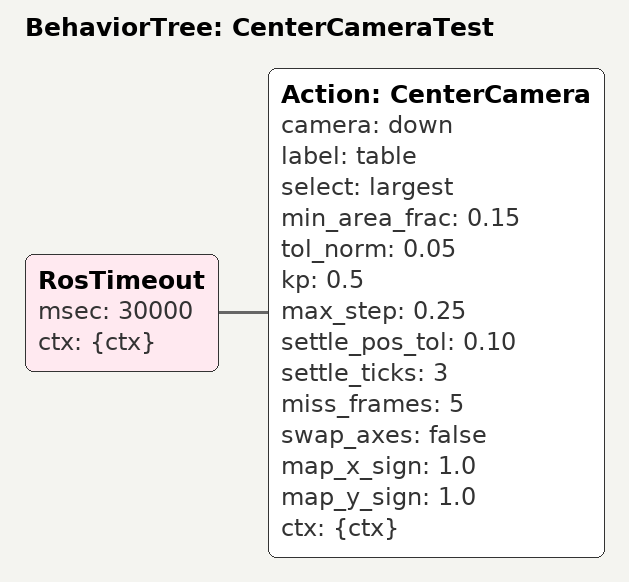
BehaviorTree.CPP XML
<root BTCPP_format="4" main_tree_to_execute="CenterCameraTest">
    <BehaviorTree ID="CenterCameraTest">
        <RosTimeout msec="30000" ctx="{ctx}">
            <Action ID="CenterCamera"
                    camera="down"
                    label="table"
                    select="largest"
                    min_area_frac="0.15"
                    tol_norm="0.05"
                    kp="0.5"
                    max_step="0.25"
                    settle_pos_tol="0.10"
                    settle_ticks="3"
                    miss_frames="5"
                    swap_axes="false"
                    map_x_sign="1.0"
                    map_y_sign="1.0"
                    ctx="{ctx}"/>
        </RosTimeout>
    </BehaviorTree>
</root>
